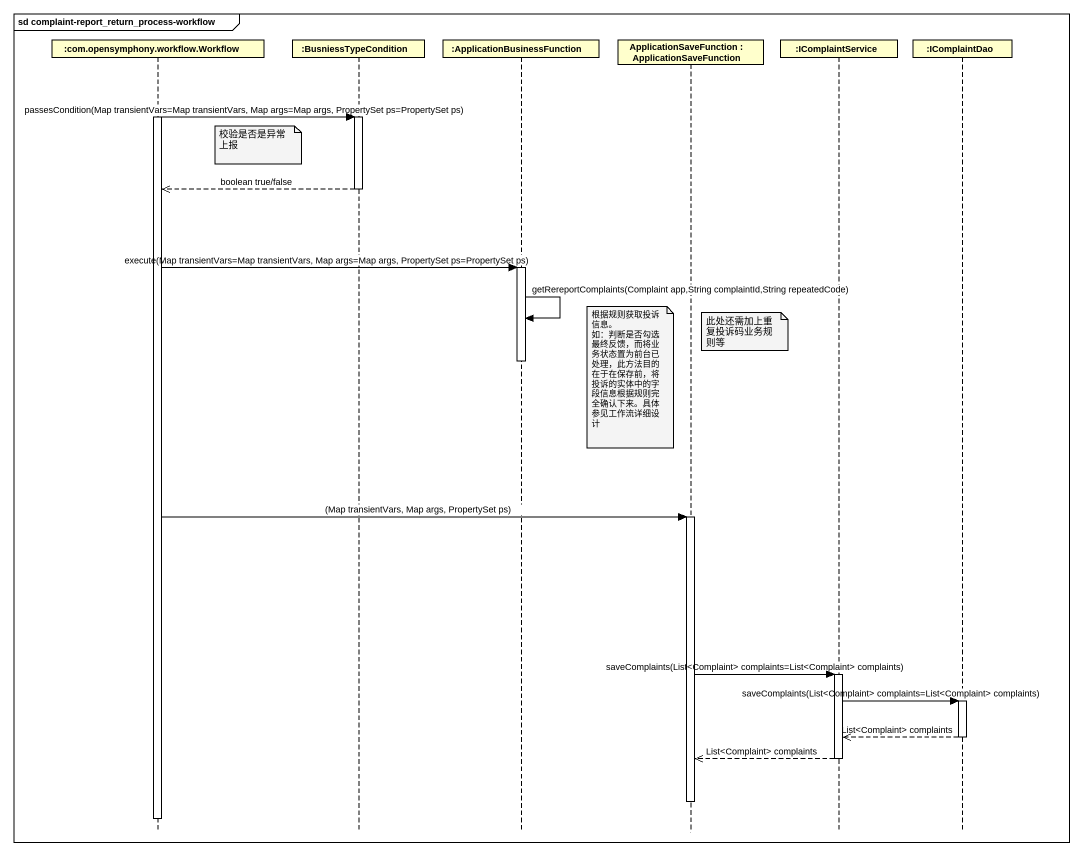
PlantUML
@startuml
mainframe sd complaint-report_return_process-workflow
hide footbox
participant ":com.opensymphony.workflow.Workflow" as com_opensymphony_workflow
participant ":BusniessTypeCondition" as BusniessTypeCondition
participant ":ApplicationBusinessFunction" as ApplicationBusinessFunction
participant "ApplicationSaveFunction : ApplicationSaveFunction" as ApplicationSaveFunction
participant ":IComplaintService" as IComplaintService
participant ":IComplaintDao" as IComplaintDao

activate com_opensymphony_workflow
com_opensymphony_workflow -> BusniessTypeCondition : passesCondition(Map transientVars=Map transientVars, Map args=Map args, PropertySet ps=PropertySet ps)
activate BusniessTypeCondition
note right of com_opensymphony_workflow : 校验是否是异常上报
BusniessTypeCondition -->> com_opensymphony_workflow : boolean true/false
deactivate BusniessTypeCondition
com_opensymphony_workflow -> ApplicationBusinessFunction : execute(Map transientVars=Map transientVars, Map args=Map args, PropertySet ps=PropertySet ps)
activate ApplicationBusinessFunction
ApplicationBusinessFunction -> ApplicationBusinessFunction : getRereportComplaints(Complaint app,String complaintId,String repeatedCode)
note right of ApplicationSaveFunction : 此处还需加上重复投诉码业务规则等
deactivate ApplicationBusinessFunction
note left of ApplicationSaveFunction
  根据规则获取投诉信息。
  如：判断是否勾选最终反馈，而将业务状态置为前台已处理，此方法目的在于在保存前，将投诉的实体中的字段信息根据规则完全确认下来。具体参见工作流详细设计
end note
com_opensymphony_workflow -> ApplicationSaveFunction : (Map transientVars, Map args, PropertySet ps)
activate ApplicationSaveFunction
ApplicationSaveFunction -> IComplaintService : saveComplaints(List<Complaint> complaints=List<Complaint> complaints)
activate IComplaintService
IComplaintService -> IComplaintDao : saveComplaints(List<Complaint> complaints=List<Complaint> complaints)
activate IComplaintDao
IComplaintDao -->> IComplaintService : List<Complaint> complaints
deactivate IComplaintDao
IComplaintService -->> ApplicationSaveFunction : List<Complaint> complaints
deactivate IComplaintService
deactivate ApplicationSaveFunction
deactivate com_opensymphony_workflow
@enduml
